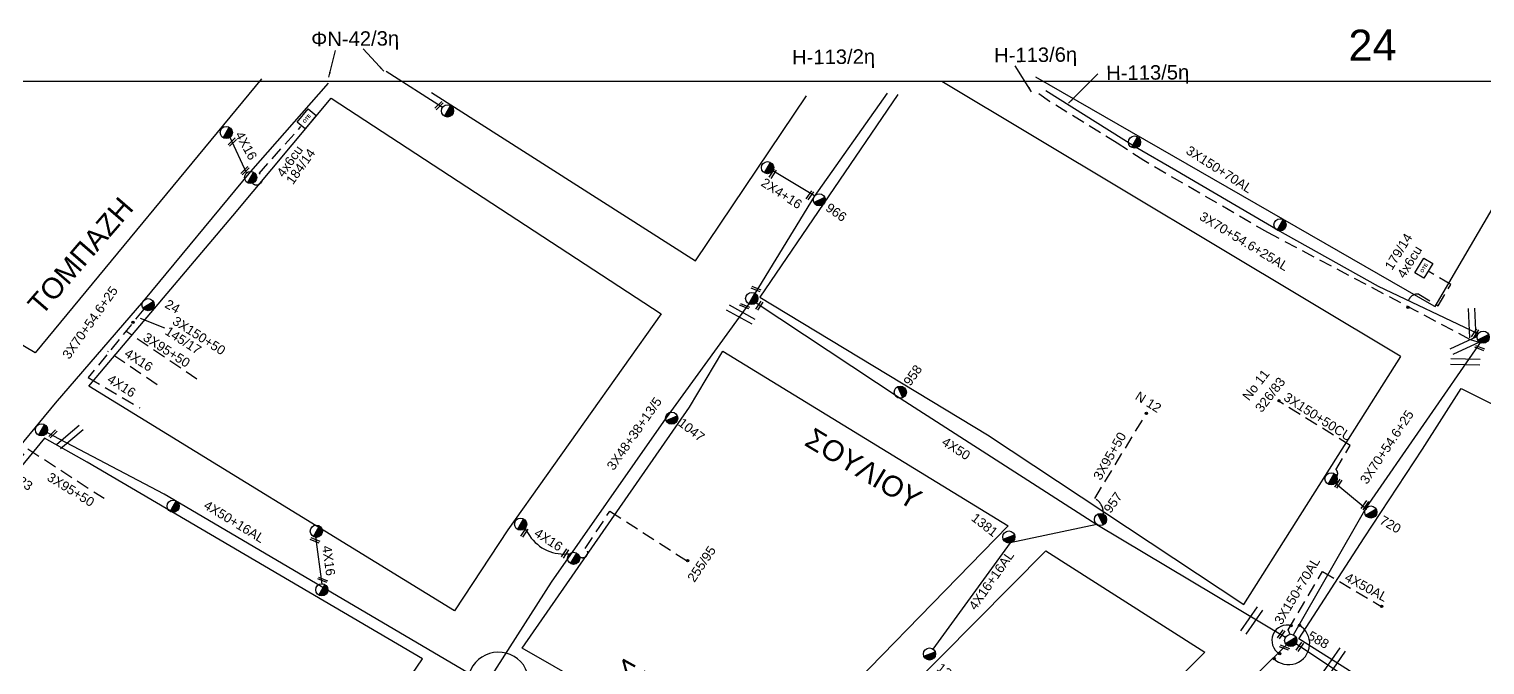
# Model space of a CAD drawing. Header units: millimetres. Extents: x 898 to 5598, y 789 to 3443.
# Drawn here: x 1955.3 to 2237.5, y 1685.9 to 1809.1 of the extents above; entities that cross this region are included whole.
import ezdxf

# ---------------------------------------------------------------- set-up
doc = ezdxf.new("R2010")
doc.units = ezdxf.units.MM
doc.linetypes.add('DASHED', pattern=[19.05, 12.7, -6.35])
for name, color, linetype in [('4x50+13_5 ΕΝΑΕΡΙΑ', 7, 'SYN_LINE'), ('Pillar OTE', 7, 'Continuous'), ('Άγνωστα', 7, 'Continuous'), ('Γυμνά εναέρια ΧΤ (3Φ)   4x50CU', 7, 'Continuous'), ('Γυμνά εναέρια ΧΤ και ΦΟΠ (3Φ)   4x50+16AL', 7, 'Continuous'), ('Εναέρια παροχή ΧΤ 4x16', 7, 'SYN_LINE'), ('Επιγραφές - Σχήματα', 7, 'Continuous'), ('Καλώδια ΧΤ   3x150+50CU', 7, 'DASHED'), ('Καλώδια ΧΤ   3x150+70AL', 7, 'DASHED'), ('Καλώδια ΧΤ   3x150AL+50CU', 7, 'DASHED'), ('Καλώδια ΧΤ   3x150AL+50XLPE', 7, 'DASHED'), ('Καλώδια ΧΤ   3x95+50 AL XLPE', 7, 'DASHED'), ('Καλώδια ΧΤ   4x6CU', 7, 'DASHED'), ('Μηχανική τομή', 7, 'Continuous'), ('Στύλος ΦΜ', 7, 'Continuous'), ('Στύλος ΦΜ @ 1', 7, 'Continuous'), ('Συνδέσεις', 7, 'Continuous'), ('Συνεστραμμένα ΧΤ   3x70+54.6+25 AL', 7, 'SYN_LINE'), ('Τομή', 7, 'Continuous'), ('Υπόβαθρο ΔΕΗ', 7, 'Continuous'), ('Υπόγεια καλώδια Παροχών ΧΤ   4x50AL', 7, 'DASHED'), ('Υπόγεια καλώδια Παροχών ΧΤ   4x6', 7, 'DASHED')]:
    doc.layers.add(name, color=color, linetype=linetype)
doc.styles.add('arial', font='arial.ttf')
doc.styles.get("Standard").update_dxf_attribs({"font": 'arial.ttf'})
doc.linetypes.add('SYN_LINE', pattern='A,0.5,-0.0001,["/\\/\\/\\/",Standard,S=0.1,R=0,X=0,Y=-0.05],-0.25', length=0.7501)
doc.dimstyles.new('ISO-25', dxfattribs={"dimtxt": 2.5, "dimasz": 2.5, "dimexe": 1.25, "dimexo": 0.625, "dimtad": 1, "dimtxsty": 'Standard', "dimcen": 2.5, "dimadec": 0, "dimazin": 0, "dimtfac": 1, "dimtmove": 0, "dimatfit": 3, "dimfxl": 1, "dimarcsym": 0})

# ---------------------------------------------------------------- blocks, each defined once
blk = doc.blocks.new('ΥΠΑΡΧΩΝ ΤΣΙΜΕΝΤΕΝΙΟΣ ΣΤΥΛΟΣ')
at = {"layer": 'Στύλος ΦΜ'}
blk.add_hatch(color=7, dxfattribs=at).paths.add_polyline_path([(-1.29, -2.28, 0.574793), (2.62, 0, 0.268822), (1.3, 2.27)])
at = {"layer": 'Στύλος ΦΜ', "color": 7}
blk.add_line((-1.29, -2.28), (1.3, 2.27), dxfattribs=at)
blk.add_circle((0, 0), 2.62, dxfattribs=at)
at = {"layer": 'Στύλος ΦΜ', "flags": 4}
for tag, p in [('ΤΥΠΟΣ', (-4.91, 3.03)), ('ΑΡΙΘΜΟΣ', (-4.68, 8.05))]:
    blk.add_attdef(tag, p, '', height=4, dxfattribs=at)
blk = doc.blocks.new('ΜΗΧΑΝΙΚΗ ΤΟΜΗ')
at = {"layer": 'Μηχανική τομή', "ltscale": 40}
for p, q in [((-1.89, 0.78), (1.89, 0.78)), ((1.89, 0), (-1.89, 0))]:
    blk.add_line(p, q, dxfattribs=at)
blk = doc.blocks.new('ΤΟΜΗ')
at = {"layer": 'Τομή', "ltscale": 40}
for p, q in [((-5.68, 0), (5.68, 0)), ((5.68, -2.33), (-5.68, -2.33))]:
    blk.add_line(p, q, dxfattribs=at)
blk = doc.blocks.new('_ΣΥΝΔΕΣΗ')
at = {"layer": 'Συνδέσεις', "linetype": 'SYN_LINE', "ltscale": 40}
blk.add_hatch(color=256, dxfattribs=at).paths.add_polyline_path([(0.5, -0.01, 1), (-0.5, -0.01, 1)])
at = {"layer": 'Συνδέσεις'}
blk.add_circle((0, -0.01), 0.5, dxfattribs=at)
blk = doc.blocks.new('PILLAR ΟΤΕ')
at = {"layer": 'Pillar OTE', "ltscale": 40}
blk.add_lwpolyline([(-3.31, 2.02), (3.39, 2.02), (3.39, -1.99), (-3.31, -1.99)], close=True, dxfattribs=at)
at = {"layer": 'Pillar OTE', "insert": (-1.81, 0.71), "char_height": 1.3575, "width": 109.961, "attachment_point": 1}
blk.add_mtext('{\\fArial|b1|i0|c161|p34;OTE}', dxfattribs=at)

msp = doc.modelspace()

# ---------------------------------------------------------------- linework, layer by layer
at = {"layer": '4x50+13_5 ΕΝΑΕΡΙΑ', "color": 0, "linetype": 'Continuous', "ltscale": 0.2}
msp.add_arc((2046.27, 1682.49), 5.92, 331.608, 162.8378, dxfattribs=at)
at = {"layer": 'Άγνωστα', "color": 30, "linetype": 'SYN_LINE', "ltscale": 20}
msp.add_lwpolyline([(2013.28, 1798.62), (1998.24, 1781.52), (1977.45, 1756.46), (1960.34, 1736.64), (1950.35, 1724.47), (1929.33, 1698.49), (1923.56, 1690.59), (1887.75, 1668.36)], dxfattribs=at)
at = {"layer": 'Άγνωστα', "color": 151}
for points in [[(2121.62, 1796.66), (2107.49, 1776.69), (2095.98, 1757.9)], [(2107.55, 1776.76), (2099.45, 1781.65)], [(2096.21, 1756.07), (2124.13, 1737.58), (2162.28, 1713.14), (2198.83, 1691.28)], [(2162.28, 1713.14), (2145.44, 1709.56), (2130.5, 1689)]]:
    msp.add_lwpolyline(points, dxfattribs=at)
at = {"layer": 'Άγνωστα', "color": 173}
msp.add_lwpolyline([(2094.79, 1755.87), (2078.25, 1733.08), (2056.46, 1701.94), (2044.45, 1683.15)], dxfattribs=at)
at = {"layer": 'Άγνωστα', "color": 30, "linetype": 'DASHED', "ltscale": 0.2}
for points in [[(1977.55, 1754.85), (1966.77, 1741.6)], [(1987.84, 1741.28), (1974.06, 1750.57)]]:
    msp.add_lwpolyline(points, dxfattribs=at)
at = {"layer": 'Άγνωστα', "color": 151, "linetype": 'DASHED', "ltscale": 0.2}
msp.add_lwpolyline([(2163.64, 1715.06), (2163.49, 1715.9, 0.223168), (2161.85, 1718.17), (2171.72, 1734.4)], format="xyb", dxfattribs=at)
at = {"layer": 'Άγνωστα', "color": 173, "linetype": 'DASHED', "ltscale": 0.2}
msp.add_lwpolyline([(2063.1, 1708.51, 0.041636), (2063.1, 1708.51), (2067.88, 1715.73), (2082.7, 1706.14)], format="xyb", dxfattribs=at)
at = {"layer": 'Γυμνά εναέρια ΧΤ (3Φ)   4x50CU', "color": 62, "linetype": 'Continuous', "ltscale": 0.2}
msp.add_lwpolyline([(2200.86, 1690.09), (2233.03, 1668.69), (2254.3, 1655.34), (2274.94, 1642.38), (2289.57, 1621.51)], dxfattribs=at)
at = {"layer": 'Γυμνά εναέρια ΧΤ και ΦΟΠ (3Φ)   4x50+16AL', "color": 151, "ltscale": 40}
msp.add_lwpolyline([(2043.41, 1682.59), (1981.51, 1719.02), (1958.74, 1730.93)], dxfattribs=at)
at = {"layer": 'Εναέρια παροχή ΧΤ 4x16', "color": 30, "linetype": 'DASHED', "ltscale": 0.2}
for points in [[(1980.15, 1740.19), (1970.56, 1746.64)], [(1966.77, 1741.6), (1976.75, 1735.71)]]:
    msp.add_lwpolyline(points, dxfattribs=at)
at = {"layer": 'Εναέρια παροχή ΧΤ 4x16', "color": 151, "linetype": 'SYN_LINE', "ltscale": 10}
msp.add_lwpolyline([(2010.79, 1710.71), (2012.02, 1701.57)], dxfattribs=at)
at = {"layer": 'Εναέρια παροχή ΧΤ 4x16', "color": 173, "ltscale": 20}
msp.add_lwpolyline([(2051.38, 1712.34), (2052.3, 1710.97, 0.284279), (2060.08, 1707.47, 0.057477), (2060.08, 1707.47, 0.057477)], format="xyb", dxfattribs=at)
at = {"layer": 'Εναέρια παροχή ΧΤ 4x16', "color": 173, "linetype": 'DASHED', "ltscale": 0.2}
msp.add_arc((2062.61, 1707.67), 0.971, 229.5472, 59.4022, dxfattribs=at)
at = {"layer": 'Επιγραφές - Σχήματα'}
msp.add_lwpolyline([(2932.69, 801.84), (2932.69, 1798.94), (924.79, 1798.94), (924.79, 801.84)], dxfattribs=at)
at = {"layer": 'Καλώδια ΧΤ   3x150+50CU', "color": 6, "ltscale": 0.2}
msp.add_lwpolyline([(2208.64, 1723.7, 0.007784), (2208.61, 1723.75), (2211.37, 1728.43), (2197.43, 1737.06)], format="xyb", dxfattribs=at)
msp.add_arc((2208.01, 1723.02), 0.933, 312.8903, 46.8556, dxfattribs=at)
at = {"layer": 'Καλώδια ΧΤ   3x150+70AL', "color": 30, "ltscale": 0.2}
msp.add_lwpolyline([(2236.84, 1748.28), (2234.68, 1748.92), (2195.41, 1769.67), (2171.38, 1783.61), (2166.19, 1787), (2153.09, 1795.09), (2150.2, 1797.13)], dxfattribs=at)
at = {"layer": 'Καλώδια ΧΤ   3x150+70AL', "color": 6, "ltscale": 0.2}
msp.add_lwpolyline([(2199.76, 1691.85), (2199.37, 1692.75), (2205.99, 1704.01)], dxfattribs=at)
at = {"layer": 'Καλώδια ΧΤ   3x150AL+50CU', "color": 30, "linetype": 'Continuous', "ltscale": 0.2}
msp.add_line((2035.42, 1793.92), (2024.54, 1800.9), dxfattribs=at)
at = {"layer": 'Καλώδια ΧΤ   3x150AL+50CU', "color": 0, "linetype": 'Continuous', "ltscale": 0.2}
for p, q in [((2221.02, 1745.75), (2132.19, 1798.94)), ((2227.66, 1755.45), (2150.41, 1799.75))]:
    msp.add_line(p, q, dxfattribs=at)
at = {"layer": 'Καλώδια ΧΤ   3x150AL+50CU', "color": 30, "linetype": 'SYN_LINE', "ltscale": 10}
msp.add_line((1994.16, 1788.29), (1997.43, 1781.21), dxfattribs=at)
at = {"layer": 'Καλώδια ΧΤ   3x150AL+50XLPE', "color": 7, "linetype": 'Continuous', "ltscale": 0.2}
for centre, radius, start, end in [((2199.14, 1690.69), 2.96, 72.7977, 240.6384), ((2199.42, 1690.08), 4.1, 225.003, 60.0856)]:
    msp.add_arc(centre, radius, start, end, dxfattribs=at)
at = {"layer": 'Καλώδια ΧΤ   3x95+50 AL XLPE', "color": 30, "linetype": 'DASHED', "ltscale": 0.2}
msp.add_lwpolyline([(1952.77, 1724.8), (1952.77, 1724.8), (1955.06, 1727.78), (1969.82, 1718.2)], dxfattribs=at)
at = {"layer": 'Καλώδια ΧΤ   4x6CU', "color": 30, "linetype": 'DASHED', "ltscale": 0.2}
msp.add_lwpolyline([(2222.58, 1755.32, -0.52703), (2224.64, 1757.76), (2228.42, 1755.5), (2230.86, 1759.59), (2226.51, 1762.19)], format="xyb", dxfattribs=at)
at = {"layer": 'Συνεστραμμένα ΧΤ   3x70+54.6+25 AL', "color": 6, "linetype": 'SYN_LINE', "ltscale": 20}
for p, q in [((2214.49, 1716.37), (2236.83, 1748.61)), ((2200.38, 1691.73), (2214.49, 1716.37)), ((2168.27, 1659.6), (2199.08, 1689.86))]:
    msp.add_line(p, q, dxfattribs=at)
at = {"layer": 'Συνεστραμμένα ΧΤ   3x70+54.6+25 AL', "color": 6, "linetype": 'SYN_LINE', "ltscale": 8}
msp.add_line((2208.29, 1721.31), (2214.59, 1716.08), dxfattribs=at)
at = {"layer": 'Συνεστραμμένα ΧΤ   3x70+54.6+25 AL', "color": 1, "ltscale": 20}
msp.add_lwpolyline([(2236.17, 1750.07), (2216.88, 1759.21), (2197.2, 1770.23), (2177.6, 1781.72), (2169.78, 1786.25), (2152.4, 1797.15)], dxfattribs=at)
at = {"layer": 'Υπόβαθρο ΔΕΗ'}
for points in [[(2000.37, 1799.43), (1956.47, 1746.4), (1931.78, 1760.96), (1938.25, 1798.94)], [(1966.85, 1739.9), (1994.78, 1772.94), (2013.85, 1795.7), (2077.82, 1753.93), (2048.09, 1712.08), (2037.73, 1696.43), (1966.85, 1739.9)], [(2033.27, 1796.8), (2084.49, 1764.17), (2105.96, 1796.16)], [(2123.68, 1796.45), (2096.95, 1757.19), (2141.04, 1730.47), (2190.73, 1697.63), (2221.2, 1745.65), (2221.02, 1745.75)], [(2227.66, 1755.45), (2227.83, 1755.35), (2251.04, 1794.93)], [(2111.81, 1667.07), (2152.38, 1708.02), (2166.47, 1699.03), (2183.16, 1688.38), (2135.59, 1641.2), (2089.01, 1667.33), (2050.87, 1689.16), (2083.29, 1735.86), (2089.75, 1746.71), (2145.07, 1712.85), (2103.51, 1670.23)], [(2000.32, 1641.4), (2024.23, 1676.38), (2031.56, 1687.1), (1966.54, 1725.21), (1958.28, 1729.87), (1929.59, 1695.06), (1930.2, 1685.73), (1975.01, 1657.29), (2000.32, 1641.4)]]:
    msp.add_lwpolyline(points, dxfattribs=at)
at = {"layer": 'Υπόγεια καλώδια Παροχών ΧΤ   4x50AL', "linetype": 'Continuous', "ltscale": 0.2}
msp.add_lwpolyline([(2201.4, 1691), (2214.06, 1710.52), (2225.39, 1727.69), (2232.87, 1739.46), (2247.95, 1731.93), (2263.92, 1722.09), (2312.35, 1696.41), (2327.57, 1688.56), (2329.03, 1680.47), (2303.89, 1648), (2287.25, 1637.99), (2257.6, 1656.27), (2239.97, 1667.54), (2222.33, 1677.66), (2209.78, 1685.69), (2201.4, 1691)], dxfattribs=at)
at = {"layer": 'Υπόγεια καλώδια Παροχών ΧΤ   4x50AL', "color": 6, "ltscale": 0.2}
msp.add_lwpolyline([(2205.99, 1704.01), (2217.49, 1697.2)], dxfattribs=at)
at = {"layer": 'Υπόγεια καλώδια Παροχών ΧΤ   4x6', "color": 30, "linetype": 'DASHED', "ltscale": 0.2}
msp.add_lwpolyline([(1998.57, 1779.21, 1.145836), (1999.9, 1781.13), (2008, 1790.24)], format="xyb", dxfattribs=at)

# ---------------------------------------------------------------- block references
at = {"layer": 'Pillar OTE', "xscale": 0.5, "yscale": 0.5, "zscale": 0.5}
for p, rotation in [((2009.09, 1791.69), 49.90077019885677), ((2225.64, 1762.75), 58.65621496959615)]:
    msp.add_blockref('PILLAR ΟΤΕ', p, dxfattribs=dict(at, rotation=rotation))
at = {"layer": 'Μηχανική τομή'}
for p, xscale, yscale, zscale, rotation in [((2034.88, 1794.13), 0.4999999999999997, 0.4999999999999997, 0.4999999999999997, 44.76104640309429), ((1994.83, 1787.07), 0.4999999999999997, 0.4999999999999997, 0.4999999999999997, 44.76104640309429), ((1997.3, 1781.52), 0.4999999999999997, 0.4999999999999997, 0.4999999999999997, 44.76104640309429), ((2099.57, 1780.96), 0.4999999999999992, 0.4999999999999992, 0.4999999999999992, 55.9346327800438), ((2106.78, 1776.77), 0.4999999999999992, 0.4999999999999992, 0.4999999999999992, 55.9346327800438), ((2096.27, 1758.93), 0.4999999999999994, 0.4999999999999994, 0.4999999999999994, 158.0723474601361), ((2094.05, 1755.6), 0.4999999999999994, 0.4999999999999994, 0.4999999999999994, 158.0723474601361), ((2097.02, 1755.4), 0.4999999999999992, 0.4999999999999992, 0.4999999999999992, 55.9346327800438), ((2235.73, 1750.03), 0.4999999999999992, 0.4999999999999992, 0.4999999999999992, 55.9346327800438), ((2236.54, 1747.48), 0.4999999999999994, 0.4999999999999994, 0.4999999999999994, 158.0723474601361), ((1960.04, 1730.55), 0.4999999999999997, 0.4999999999999997, 0.4999999999999997, 44.76104640309429), ((2209.23, 1720.93), 0.4999999999999992, 0.4999999999999992, 0.4999999999999992, 55.9346327800438), ((2214.36, 1716.77), 0.4999999999999992, 0.4999999999999992, 0.4999999999999992, 55.9346327800438), ((2010.79, 1710.23), 0.4999999999999994, 0.4999999999999994, 0.4999999999999994, 158.0723474601361), ((2051.44, 1711.43), 0.4999999999999992, 0.4999999999999992, 0.4999999999999992, 55.9346327800438), ((2059.33, 1707.41), 0.4999999999999992, 0.4999999999999992, 0.4999999999999992, 55.9346327800438), ((2012.26, 1702.59), 0.4999999999999994, 0.4999999999999994, 0.4999999999999994, 158.0723474601361), ((2198.15, 1691.74), 0.4999999999999992, 0.4999999999999992, 0.4999999999999992, 55.9346327800438), ((2201.77, 1689.33), 0.4999999999999992, 0.4999999999999992, 0.4999999999999992, 55.9346327800438), ((2198.7, 1689.47), 0.4999999999999994, 0.4999999999999994, 0.4999999999999994, 158.0723474601361)]:
    msp.add_blockref('ΜΗΧΑΝΙΚΗ ΤΟΜΗ', p, dxfattribs=dict(at, xscale=xscale, yscale=yscale, zscale=zscale, rotation=rotation))
at = {"layer": 'Στύλος ΦΜ @ 1', "ltscale": 40, "xscale": 0.4499999999998181, "yscale": 0.4499999999998181, "zscale": 0.4499999999998181}
for p in [(2036.39, 1793.24), (1993.52, 1789.05), (2169.57, 1787.21), (2098.44, 1782.25), (1998.24, 1780.34), (2197.77, 1771.18), (2095.37, 1756.9), (1957.7, 1731.48), (2207.66, 1721.96), (1983.21, 1716.68), (2010.98, 1711.82), (2050.57, 1713.2), (2060.85, 1706.58), (2012.04, 1700.46)]:
    msp.add_blockref('ΥΠΑΡΧΩΝ ΤΣΙΜΕΝΤΕΝΙΟΣ ΣΤΥΛΟΣ', p, dxfattribs=at)
at = {"layer": 'Στύλος ΦΜ @ 1', "ltscale": 40}
ref = msp.add_blockref('ΥΠΑΡΧΩΝ ΤΣΙΜΕΝΤΕΝΙΟΣ ΣΤΥΛΟΣ', (2108.46, 1776.01), dxfattribs=dict(at, xscale=0.4499999999998181, yscale=0.4499999999998181, zscale=0.4499999999998181, rotation=325.0049396515847))
ref.add_attrib('ΤΥΠΟΣ', '966', (2109.51, 1774.08), dxfattribs={"layer": 'Στύλος ΦΜ', "height": 1.8, "rotation": 325.0049, "flags": 4})
ref = msp.add_blockref('ΥΠΑΡΧΩΝ ΤΣΙΜΕΝΤΕΝΙΟΣ ΣΤΥΛΟΣ', (1978.36, 1755.7), dxfattribs=dict(at, xscale=0.449999999999818, yscale=0.449999999999818, zscale=0.449999999999818, rotation=330.7598108378085))
ref.add_attrib('ΤΥΠΟΣ', '24', (1981.44, 1755.27), dxfattribs={"layer": 'Στύλος ΦΜ', "height": 1.8, "rotation": 330.7598, "flags": 4})
ref = msp.add_blockref('ΥΠΑΡΧΩΝ ΤΣΙΜΕΝΤΕΝΙΟΣ ΣΤΥΛΟΣ', (2237.15, 1749.42), dxfattribs=dict(at, xscale=0.4499999999998181, yscale=0.4499999999998181, zscale=0.4499999999998181, rotation=326.3425832469022))
ref.add_attrib('ΤΥΠΟΣ', '64', (2240.2, 1749.87), dxfattribs={"layer": 'Στύλος ΦΜ', "height": 1.8, "rotation": 326.3426, "flags": 4})
ref = msp.add_blockref('ΥΠΑΡΧΩΝ ΤΣΙΜΕΝΤΕΝΙΟΣ ΣΤΥΛΟΣ', (2124.16, 1738.76), dxfattribs=dict(at, xscale=0.4499999999998181, yscale=0.4499999999998181, zscale=0.4499999999998181, rotation=54.81250222436998))
ref.add_attrib('ΤΥΠΟΣ', '958', (2126.1, 1739.81), dxfattribs={"layer": 'Στύλος ΦΜ', "height": 1.8, "rotation": 54.8125, "flags": 4})
ref = msp.add_blockref('ΥΠΑΡΧΩΝ ΤΣΙΜΕΝΤΕΝΙΟΣ ΣΤΥΛΟΣ', (2079.85, 1733.74), dxfattribs=dict(at, xscale=0.4499999999998181, yscale=0.4499999999998181, zscale=0.4499999999998181, rotation=321.9985741337344))
ref.add_attrib('ΤΥΠΟΣ', '1047', (2080.94, 1732.48), dxfattribs={"layer": 'Στύλος ΦΜ', "height": 1.8, "rotation": 321.9986, "flags": 4})
ref = msp.add_blockref('ΥΠΑΡΧΩΝ ΤΣΙΜΕΝΤΕΝΙΟΣ ΣΤΥΛΟΣ', (1950.86, 1723.41), dxfattribs=dict(at, xscale=0.4499999999998181, yscale=0.4499999999998181, zscale=0.4499999999998181, rotation=326.6439150215975))
ref.add_attrib('ΤΥΠΟΣ', '23', (1952.89, 1721.12), dxfattribs={"layer": 'Στύλος ΦΜ', "height": 1.8, "rotation": 326.6439, "flags": 4})
ref = msp.add_blockref('ΥΠΑΡΧΩΝ ΤΣΙΜΕΝΤΕΝΙΟΣ ΣΤΥΛΟΣ', (2162.96, 1714.1), dxfattribs=dict(at, xscale=0.4499999999998181, yscale=0.4499999999998181, zscale=0.4499999999998181, rotation=54.81250222436998))
ref.add_attrib('ΤΥΠΟΣ', '957', (2164.9, 1715.15), dxfattribs={"layer": 'Στύλος ΦΜ', "height": 1.8, "rotation": 54.8125, "flags": 4})
ref = msp.add_blockref('ΥΠΑΡΧΩΝ ΤΣΙΜΕΝΤΕΝΙΟΣ ΣΤΥΛΟΣ', (2215.36, 1715.54), dxfattribs=dict(at, xscale=0.449999999999818, yscale=0.449999999999818, zscale=0.449999999999818, rotation=330.2170153390163))
ref.add_attrib('ΤΥΠΟΣ', '720', (2216.9, 1713.41), dxfattribs={"layer": 'Στύλος ΦΜ', "height": 1.8, "rotation": 330.217, "flags": 4})
ref = msp.add_blockref('ΥΠΑΡΧΩΝ ΤΣΙΜΕΝΤΕΝΙΟΣ ΣΤΥΛΟΣ', (2145.19, 1710.71), dxfattribs=dict(at, xscale=0.4499999999998181, yscale=0.4499999999998181, zscale=0.4499999999998181, rotation=321.9985741337344))
ref.add_attrib('ΤΥΠΟΣ', '1381', (2137.76, 1714.07), dxfattribs={"layer": 'Στύλος ΦΜ', "height": 1.8, "rotation": 321.9986, "flags": 4})
ref = msp.add_blockref('ΥΠΑΡΧΩΝ ΤΣΙΜΕΝΤΕΝΙΟΣ ΣΤΥΛΟΣ', (2199.84, 1690.68), dxfattribs=dict(at, xscale=0.449999999999818, yscale=0.449999999999818, zscale=0.449999999999818, rotation=330.2170153390163))
ref.add_attrib('ΤΥΠΟΣ', '588', (2202.95, 1691.05), dxfattribs={"layer": 'Στύλος ΦΜ', "height": 1.8, "rotation": 330.217, "flags": 4})
ref = msp.add_blockref('ΥΠΑΡΧΩΝ ΤΣΙΜΕΝΤΕΝΙΟΣ ΣΤΥΛΟΣ', (2129.81, 1688.05), dxfattribs=dict(at, xscale=0.4499999999998181, yscale=0.4499999999998181, zscale=0.4499999999998181, rotation=321.9985741337344))
ref.add_attrib('ΤΥΠΟΣ', '1382', (2131.05, 1685.02), dxfattribs={"layer": 'Στύλος ΦΜ', "height": 1.8, "rotation": 321.9986, "flags": 4})
at = {"layer": 'Συνδέσεις', "xscale": 0.4499999999999886, "yscale": 0.4499999999999886, "zscale": 0.4499999999999886}
for p in [(2222.57, 1755.19), (1975.42, 1752.31), (2197.55, 1737.09), (2171.86, 1734.65), (2082.93, 1706.14), (2217.44, 1697.31), (2199.92, 1693.52), (2201.54, 1693.61), (2197.71, 1688.13), (2196.63, 1687.12)]:
    msp.add_blockref('_ΣΥΝΔΕΣΗ', p, dxfattribs=at)
at = {"layer": 'Τομή'}
for p, xscale, yscale, zscale, rotation in [((2093.5, 1754.29), 0.5, 0.5, 0.5, 331.4536918282816), ((2235.6, 1752.2), 0.4999999999999999, 0.4999999999999999, 0.4999999999999999, 272.7107900609289), ((2233.83, 1747.27), 0.5, 0.5, 0.5, 204.7810579377447), ((2233.66, 1744.05), 0.5, 0.5, 0.5, 178.3195584277391), ((1962.83, 1730.52), 0.5, 0.5, 0.5, 39.8320242081554), ((2191.77, 1694.86), 0.5, 0.5, 0.5, 55.35070922946222), ((2207.83, 1686.91), 0.5, 0.5, 0.5, 55.35070922946222)]:
    msp.add_blockref('ΤΟΜΗ', p, dxfattribs=dict(at, xscale=xscale, yscale=yscale, zscale=zscale, rotation=rotation))

# ---------------------------------------------------------------- texts
at = {"ltscale": 40, "char_height": 4, "width": 94.4586, "attachment_point": 1, "style": 'arial'}
for s, insert, rotation in [('TOMΠAZH', (1954.72, 1756.02), 49.1963), ('ΣOYΛIOY', (2107.4, 1732.05), 329.0179), ('ΣAΛAMINOΣ', (2070.18, 1687.31), 331.2004)]:
    msp.add_mtext(s, dxfattribs=dict(at, insert=insert, rotation=rotation))
at = {"layer": 'Άγνωστα', "ltscale": 40, "attachment_point": 1, "style": 'arial'}
for s, insert, char_height, width, rotation in [('ΦΝ-42/3η', (2009.97, 1808.55), 2.8, 7.1535, 0.5869), ('24', (2211, 1808.96), 6, 7.1535, 0.5869), ('H-113/2η', (2103.17, 1805.04), 2.8, 7.1535, 0.5869), ('H-113/6η', (2142.33, 1805.43), 2.8, 7.1535, 0.5869), ('H-113/5η', (2164.06, 1802), 2.8, 7.1535, 0.5869), ('4x6cu', (2003.14, 1781.29), 1.8, 31.6072, 54.6344), ('184/14', (2004.97, 1779.87), 1.8, 31.6072, 54.6344), ('2X4+16', (2097.98, 1780.38), 1.8, 31.6072, 327.3112), ('179/14', (2217.94, 1763.18), 1.8, 7.1535, 58.4526), ('4x6cu', (2220.34, 1761.61), 1.8, 7.1535, 58.4526), ('3X70+54.6+25', (1961.6, 1746.04), 1.8, 31.6072, 54.6344), ('3X150+50', (1983.88, 1753.59), 1.8, 31.6072, 327.3112), ('3X95+50', (1978.19, 1750.44), 1.8, 31.6072, 327.3112), ('145/17', (1982.43, 1751.61), 1.8, 31.6072, 327.3112), ('Nο 11', (2190.31, 1738.07), 1.8, 7.1535, 52.1928), ('326/83', (2192.78, 1735.78), 1.8, 7.1535, 52.1928), ('N 12', (2170.47, 1739.02), 1.8, 7.1535, 327.9867), ('3X48+38+13/5', (2067.13, 1724.49), 1.8, 31.6072, 55.039), ('3X70+54.6+25', (2213.13, 1721.78), 1.8, 31.6072, 56.278), ('4X50', (2133, 1730.19), 1.8, 31.6072, 327.3541), ('3X95+50', (2161.44, 1722.44), 1.8, 31.6072, 60.1522), ('3X95+50', (1959.56, 1723.33), 1.8, 31.6072, 328.2538), ('255/95', (2082.75, 1702.79), 1.8, 7.1535, 56.109), ('\\pt12.6;4X16+16AL', (2137.28, 1697.41), 1.8, 31.6072, 55.039)]:
    msp.add_mtext(s, dxfattribs=dict(at, insert=insert, char_height=char_height, width=width, rotation=rotation))
at = {"layer": 'Γυμνά εναέρια ΧΤ και ΦΟΠ (3Φ)   4x50+16AL', "ltscale": 40, "insert": (1989.91, 1717.91), "char_height": 1.8, "width": 31.6072, "attachment_point": 1, "rotation": 328.4977, "style": 'arial'}
msp.add_mtext('4X50+16AL', dxfattribs=at)
at = {"layer": 'Εναέρια παροχή ΧΤ 4x16', "ltscale": 20, "char_height": 1.8, "width": 31.6072, "attachment_point": 1, "style": 'arial'}
for insert, rotation in [((1996.75, 1789.52), 298.9898), ((1974.57, 1747.34), 327.3112), ((1971.25, 1742.34), 327.3112), ((2054, 1712.53), 327.3112), ((2013.88, 1709.16), 277.8676)]:
    msp.add_mtext('4X16', dxfattribs=dict(at, insert=insert, rotation=rotation))
at = {"layer": 'Καλώδια ΧΤ   3x150+50CU', "ltscale": 0.2, "insert": (2199.26, 1738.84), "char_height": 1.8, "width": 31.6072, "attachment_point": 1, "rotation": 327.3112, "style": 'arial'}
msp.add_mtext('3X150+50CU', dxfattribs=at)
at = {"layer": 'Καλώδια ΧΤ   3x150+70AL', "ltscale": 0.2, "char_height": 1.8, "width": 31.6072, "attachment_point": 1, "style": 'arial'}
for insert, rotation in [((2180.33, 1786.62), 327.3112), ((2196.53, 1694.49), 58.9513)]:
    msp.add_mtext('3X150+70AL', dxfattribs=dict(at, insert=insert, rotation=rotation))
at = {"layer": 'Συνεστραμμένα ΧΤ   3x70+54.6+25 AL', "ltscale": 20, "insert": (2182.89, 1773.84), "char_height": 1.8, "width": 31.6072, "attachment_point": 1, "rotation": 328.8073, "style": 'arial'}
msp.add_mtext('3X70+54.6+25AL', dxfattribs=at)
at = {"layer": 'Υπόγεια καλώδια Παροχών ΧΤ   4x50AL', "ltscale": 0.2, "insert": (2210.98, 1703.92), "char_height": 1.8, "width": 31.6072, "attachment_point": 1, "rotation": 331.6266, "style": 'arial'}
msp.add_mtext('4X50AL', dxfattribs=at)

# ---------------------------------------------------------------- leaders
at = {"layer": 'Επιγραφές - Σχήματα', "ltscale": 40}
for points in [[(2013.37, 1799.76), (2014.72, 1804.94)], [(2024.04, 1800.95), (2020.05, 1805.28)], [(2149.62, 1796.95), (2146.43, 1801.98)], [(2156.78, 1794.72), (2162.47, 1800.41)], [(1976.81, 1753.08), (1981.53, 1751.24)]]:
    msp.add_leader(points, dimstyle='ISO-25', override={"dimasz": 1, "dimtad": 0}, dxfattribs=at)

doc.saveas('drawing.dxf')
